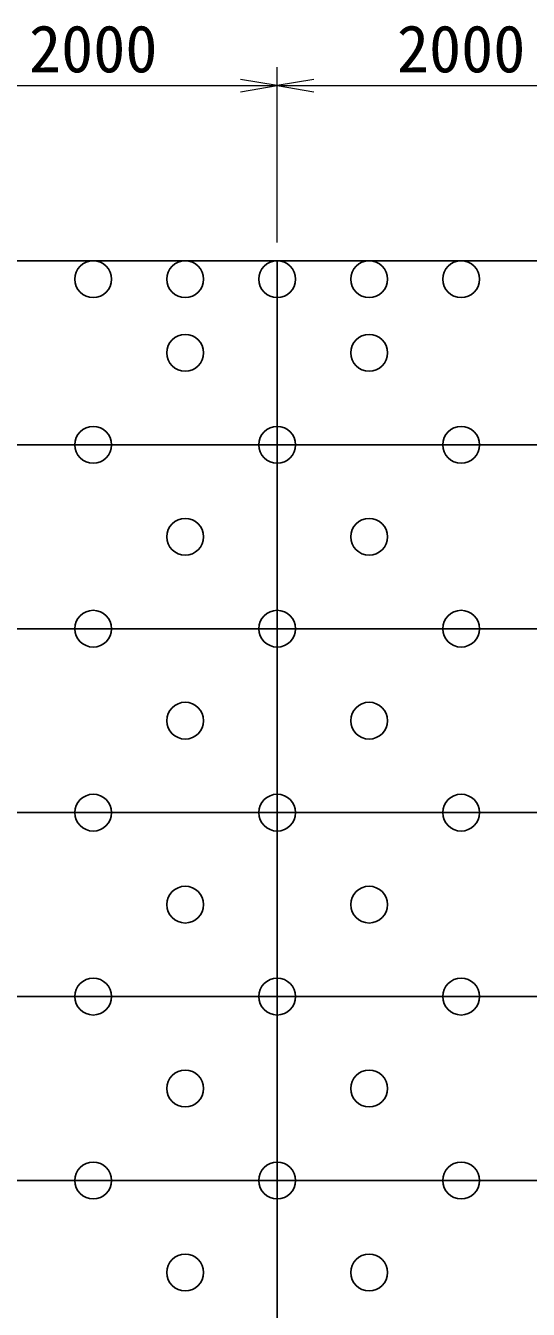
# Model space of a CAD drawing. Units: millimetres, scale not verified. Extents: x 690 to 40690, y 684 to 28809.
# Drawn here: x 30455 to 33187, y 13910 to 20888 of the extents above; entities that cross this region are included whole.
import ezdxf
from ezdxf.enums import TextEntityAlignment as Align

# ---------------------------------------------------------------- set-up
doc = ezdxf.new("R2010")
doc.units = ezdxf.units.MM
doc.header["$LTSCALE"] = 100
doc.layers.add('C-STR', color=1, linetype='Continuous', lineweight=25)
doc.layers.add('C-STR-DIM', color=1, linetype='Continuous', lineweight=13)
doc.styles.add('ＭＳ ゴシック', font='')
doc.styles.get('ＭＳ ゴシック').set_extended_font_data('MS Gothic')

msp = doc.modelspace()

# ---------------------------------------------------------------- linework, layer by layer
at = {"layer": 'C-STR', "color": 7}
for p, q in [((35821.9, 19610), (25821.9, 19610)), ((31821.9, 19610), (31821.9, 9610)), ((35821.9, 18610), (25821.9, 18610)), ((35821.9, 17610), (25821.9, 17610)), ((35821.9, 16610), (25821.9, 16610)), ((35821.9, 15610), (25821.9, 15610)), ((35821.9, 14610), (25821.9, 14610))]:
    msp.add_line(p, q, dxfattribs=at)
for centre in [(30821.9, 19510), (31321.9, 19510), (31821.9, 19510), (32321.9, 19510), (32821.9, 19510), (31321.9, 19110), (32321.9, 19110), (30821.9, 18610), (31821.9, 18610), (32821.9, 18610), (31321.9, 18110), (32321.9, 18110), (30821.9, 17610), (31821.9, 17610), (32821.9, 17610), (31321.9, 17110), (32321.9, 17110), (30821.9, 16610), (31821.9, 16610), (32821.9, 16610), (31321.9, 16110), (32321.9, 16110), (30821.9, 15610), (31821.9, 15610), (32821.9, 15610), (31321.9, 15110), (32321.9, 15110), (30821.9, 14610), (31821.9, 14610), (32821.9, 14610), (31321.9, 14110), (32321.9, 14110)]:
    msp.add_circle(centre, 100, dxfattribs=at)
at = {"layer": 'C-STR-DIM'}
for p, q in [((31821.9, 19710), (31821.9, 20662.7)), ((31821.9, 19710), (31821.9, 20662.7)), ((29821.9, 20562.7), (31821.9, 20562.7)), ((31821.9, 20562.7), (33821.9, 20562.7))]:
    msp.add_line(p, q, dxfattribs=at)
for points in [[(31621.9, 20529.4), (31821.9, 20562.7), (31621.9, 20596.1)], [(32021.9, 20596.1), (31821.9, 20562.7), (32021.9, 20529.4)]]:
    msp.add_lwpolyline(points, dxfattribs=at)

# ---------------------------------------------------------------- texts
at = {"layer": 'C-STR-DIM', "color": 7, "style": 'ＭＳ ゴシック'}
for p in [(30821.9, 20762.7), (32821.9, 20762.7)]:
    msp.add_text('2000', height=256.6, dxfattribs=at).set_placement(p, align=Align.MIDDLE_CENTER)

doc.saveas('drawing.dxf')
